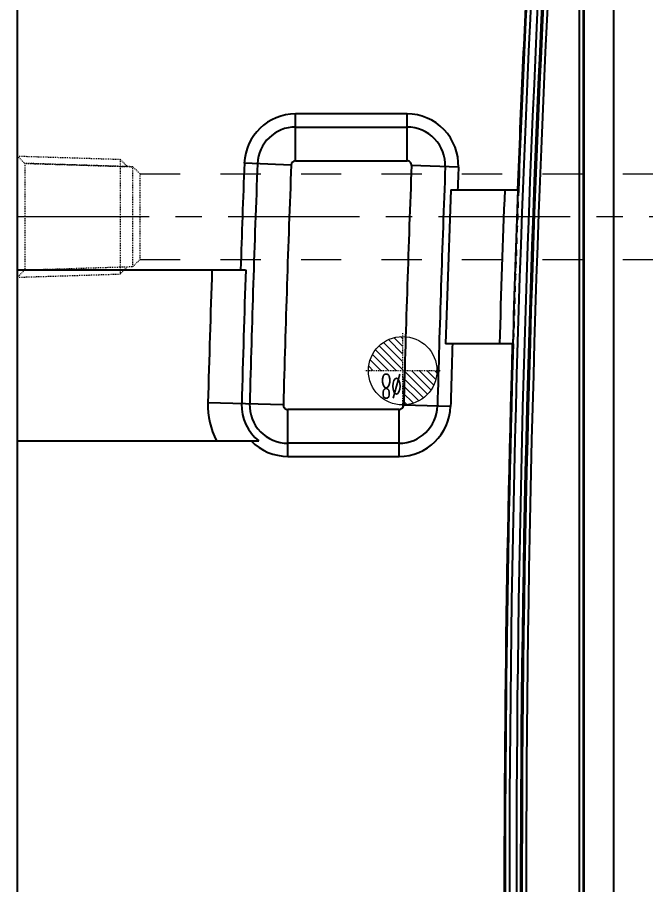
# Model space of a CAD drawing. Header units: millimetres. Extents: x 2634 to 3034, y 1430 to 1883.
# Drawn here: x 2633.6 to 2707, y 1677.6 to 1779 of the extents above; entities that cross this region are included whole.
import ezdxf
from ezdxf.enums import TextEntityAlignment as Align

# ---------------------------------------------------------------- set-up
doc = ezdxf.new("R2010")
doc.units = ezdxf.units.MM
doc.linetypes.add('CENTER', pattern=[0.6, 0.375, -0.075, 0.075, -0.075])
doc.linetypes.add('HIDDEN', pattern=[0.2, 0.1, -0.1])
doc.layers.add('cool', color=153, linetype='HIDDEN', lineweight=9)
doc.layers.add('epin', color=13, linetype='Continuous', lineweight=9)
doc.layers.add('DEFAULT_2', color=8, linetype='HIDDEN')
doc.styles.add('TXT05', font='txt.shx', dxfattribs={"width": 0.5, "bigfont": 'gbcbig.shx'})

# ---------------------------------------------------------------- blocks, each defined once
blk = doc.blocks.new('epin_ejp_8')
at = {"layer": 'epin'}
h = blk.add_hatch(dxfattribs=at)
h.set_pattern_fill('_ANSI31', color=123, scale=0.2, angle=90)
h.set_pattern_definition([(135, (170.5, -113), (-0.4490128, -0.4490128), [])])
h.paths.add_polyline_path([(0, 4, 0.414214), (-4, 0), (0, 0)])
h.paths.add_polyline_path([(4, 0), (0, 0), (0, -4, 0.414214)])
at = {"layer": 'epin', "color": 1, "linetype": 'CENTER', "ltscale": 0.16}
for p, q in [((0, -4.4), (0, 4.4)), ((-4.4, 0), (4.4, 0))]:
    blk.add_line(p, q, dxfattribs=at)
at = {"layer": 'epin'}
blk.add_circle((0, 0), 4, dxfattribs=at)
at = {"layer": 'epin', "color": 6, "style": 'TXT05', "width": 0.5}
blk.add_text('%%c8', height=2.8, dxfattribs=at).set_placement((1.33, 1.8), align=Align.MIDDLE)
blk = doc.blocks.new('cool_jt_f12')
at = {"layer": 'cool', "ltscale": 0.3}
for p, q in [((0, 7.0785), (0.856, 6.2225)), ((0, 7.0785), (12, 6.7035)), ((0.856, 6.2225), (0.856, -6.2225)), ((13.5, 5.827375), (0.856, 6.2225)), ((0.856, 6.2225), (13.5, 5.827375)), ((12, 6.7035), (12.856, 5.8475)), ((12, 6.7035), (12, -6.7035)), ((14.327375, 5), (13.5, 5.827375)), ((13.5, -5.827375), (13.5, 5.827375)), ((14.327375, -5), (14.327375, 5)), ((13.5, -5.827375), (14.327375, -5)), ((0.856, -6.2225), (13.5, -5.827375)), ((12, -6.7035), (12.856, -5.8475)), ((0.856, -6.2225), (0, -7.0785)), ((0, -7.0785), (12, -6.7035))]:
    blk.add_line(p, q, dxfattribs=at)

msp = doc.modelspace()

# ---------------------------------------------------------------- linework, layer by layer
at = {"color": 7, "linetype": 'Continuous'}
for p, q in [((2633.63, 1507.67), (2633.63, 1837.67)), ((2699.25, 1787.34), (2699.25, 1560.47)), ((2699.75, 1560.47), (2699.75, 1787.34)), ((2699.79, 1787.32), (2699.79, 1560.49)), ((2703.29, 1560.49), (2703.29, 1787.32)), ((2666.13, 1762.2), (2666.13, 1767.67)), ((2679.14, 1767.67), (2666.13, 1767.67)), ((2679.14, 1762.2), (2679.14, 1767.67)), ((2666.13, 1766.14), (2679.14, 1766.14)), ((2665.61, 1761.69), (2660.14, 1761.91)), ((2666.13, 1762.2), (2679.14, 1762.2)), ((2685.14, 1761.44), (2679.67, 1761.65)), ((2684.25, 1758.8), (2692.04, 1758.8)), ((2633.63, 1749.47), (2660.29, 1749.47)), ((2691.43, 1740.8), (2683.65, 1740.8)), ((2664.69, 1733.69), (2655.88, 1733.92)), ((2684.22, 1733.51), (2678.75, 1733.66)), ((2665.22, 1727.67), (2665.22, 1733.14)), ((2678.22, 1733.14), (2665.22, 1733.14)), ((2678.22, 1727.67), (2678.22, 1733.14)), ((2633.63, 1729.47), (2661.83, 1729.47)), ((2678.22, 1729.21), (2665.22, 1729.21)), ((2665.22, 1727.67), (2678.22, 1727.67))]:
    msp.add_line(p, q, dxfattribs=at)
for centre, radius, start, end in [((4814.22, 1677.66), 2123.12, 176.55572, 183.08357), ((4814.22, 1677.66), 2122.31, 176.55692, 183.08357), ((4814.22, 1677.66), 2121.81, 176.55692, 183.08357), ((4814.22, 1677.66), 2121.66, 176.55692, 183.08357), ((4814.22, 1677.66), 2121.16, 176.55692, 183.08357), ((4814.22, 1677.66), 2123.72, 177.04084, 177.81043), ((4814.22, 1677.66), 2123.62, 177.04073, 177.81039), ((2666.13, 1761.67), 6, 90, 177.7604), ((2679.14, 1761.67), 6, 357.7467, 90), ((2666.13, 1761.67), 4.47, 90, 177.7604), ((2679.14, 1761.67), 4.47, 357.7467, 90), ((4814.22, 1677.66), 2155.72, 177.76037, 178.09118), ((4814.22, 1677.66), 2154.19, 177.76037, 178.50705), ((2666.13, 1761.67), 0.528, 90, 177.7604), ((2679.14, 1761.67), 0.528, 357.7467, 90), ((4814.22, 1677.66), 2150.25, 177.76037, 178.50705), ((4814.22, 1677.66), 2136.2, 177.74674, 178.49796), ((4814.22, 1677.66), 2132.26, 177.74674, 178.49796), ((4814.22, 1677.66), 2130.72, 177.74674, 177.81766), ((4814.22, 1677.66), 2131.51, 177.81846, 178.30258), ((4814.22, 1677.66), 2125.22, 177.81201, 178.29757), ((4814.22, 1677.66), 2123.67, 177.81037, 178.29629), ((4814.22, 1677.66), 2159.06, 178.09413, 178.50705), ((4814.22, 1677.66), 2155.12, 178.09065, 178.50705), ((4814.22, 1677.66), 2130.72, 178.30196, 178.49796), ((4814.22, 1677.66), 2123.72, 178.29633, 182.51848), ((4814.22, 1677.66), 2123.62, 178.29633, 182.51853), ((2665.22, 1733.67), 9.34, 178.507, 206.753), ((2665.22, 1733.67), 5.4, 178.507, 231.128), ((2665.22, 1733.67), 4.47, 178.507, 270), ((2665.22, 1733.67), 0.528, 178.507, 270), ((2678.22, 1733.67), 0.528, 270, 358.498), ((2678.22, 1733.67), 4.47, 270, 358.498), ((2678.22, 1733.67), 6, 270, 358.498), ((2665.22, 1733.67), 6, 224.4779, 270)]:
    msp.add_arc(centre, radius, start, end, dxfattribs=at)
at = {"layer": 'cool', "ltscale": 47}
for p, q in [((2647.96, 1760.67), (3019.3, 1760.67)), ((2647.96, 1750.67), (3019.3, 1750.67))]:
    msp.add_line(p, q, dxfattribs=at)
at = {"layer": 'cool', "color": 1, "linetype": 'CENTER', "ltscale": 41}
msp.add_line((2633.63, 1755.67), (3033.63, 1755.67), dxfattribs=at)
at = {"layer": 'DEFAULT_2', "color": 8, "linetype": 'HIDDEN', "ltscale": 0.04}
for p, q in [((2692.1, 1758.8), (2692.04, 1758.8)), ((2691.48, 1740.8), (2691.43, 1740.8))]:
    msp.add_line(p, q, dxfattribs=at)
at = {"layer": 'DEFAULT_2', "color": 8, "linetype": 'HIDDEN', "ltscale": 7}
msp.add_arc((4814.22, 1677.66), 2123.62, 177.81039, 178.29633, dxfattribs=at)

# ---------------------------------------------------------------- block references
at = {"layer": 'cool', "ltscale": 0.932966}
msp.add_blockref('cool_jt_f12', (2633.63, 1755.67), dxfattribs=at)
at = {"layer": 'epin', "rotation": 180}
msp.add_blockref('epin_ejp_8', (2678.63, 1737.67), dxfattribs=at)

doc.saveas('drawing.dxf')
